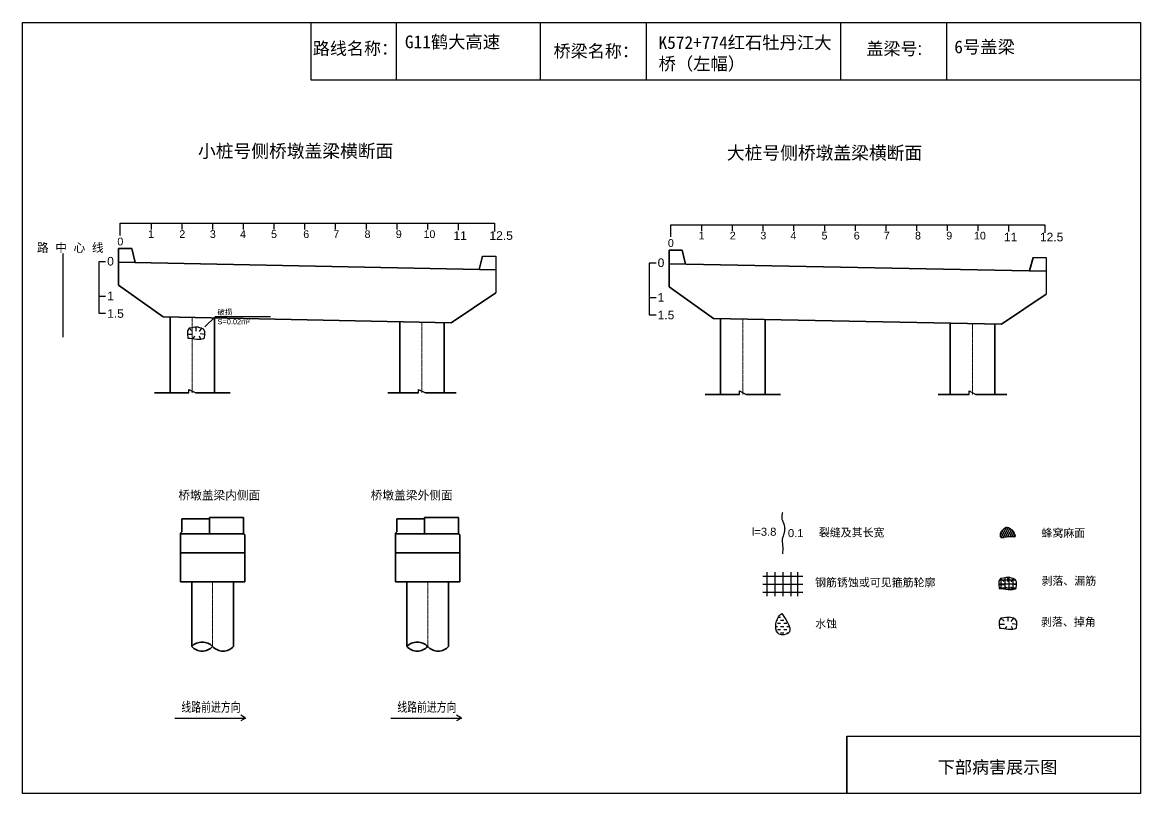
# Model space of a CAD drawing. Header units: millimetres. Extents: x 0 to 529, y -5115 to 459.
# Drawn here: x 0 to 528, y -2325 to -1961 of the extents above; entities that cross this region are included whole.
import ezdxf
from ezdxf.enums import TextEntityAlignment as Align

# ---------------------------------------------------------------- set-up
doc = ezdxf.new("R2010")
doc.units = ezdxf.units.MM
doc.linetypes.add('EBG_CENTER', pattern=[1.1, 0.8, -0.15, 0, -0.15])
doc.layers.add('Center', color=3, linetype='EBG_CENTER', lineweight=18)
doc.layers.add('中粗实线', color=4, linetype='Continuous', lineweight=35)
for name, color, linetype in [('加固措施', 7, 'Continuous'), ('图层1', 7, 'Continuous'), ('文字', 1, 'Continuous'), ('病害', 5, 'Continuous')]:
    doc.layers.add(name, color=color, linetype=linetype)
doc.styles.add('HAN', font='', dxfattribs={"width": 0.75})
doc.styles.get("Standard").update_dxf_attribs({"font": 'arial.ttf'})
doc.styles.get('HAN').set_extended_font_data('SimSun')

# ---------------------------------------------------------------- blocks, each defined once
blk = doc.blocks.new('88888')
for p, q in [((1245.415, -3599.279), (1245.261, -3599.19)), ((1243.215, -3599.279), (1245.415, -3599.279)), ((1245.415, -3599.279), (1245.261, -3599.367))]:
    blk.add_line(p, q)
at = {"layer": '文字', "color": 0, "style": 'HAN', "width": 0.75}
blk.add_text('线路前进方向', height=0.3, dxfattribs=at).set_placement((1244.335, -3599.082), align=Align.CENTER)
blk = doc.blocks.new('adfsd')
at = {"lineweight": -2, "ltscale": 0.5}
for p, q in [((1140.897, -3083.694), (1140.936, -3083.729)), ((1140.983, -3083.682), (1140.981, -3083.729)), ((1141.053, -3083.694), (1141.022, -3083.735)), ((1140.876, -3083.768), (1140.94, -3083.769)), ((1140.948, -3083.824), (1140.969, -3083.796)), ((1141.045, -3083.83), (1141.028, -3083.796)), ((1141.094, -3083.772), (1141.036, -3083.763))]:
    blk.add_line(p, q, dxfattribs=at)
blk.add_lwpolyline([(1141, -3083.682), (1140.967, -3083.682), (1140.934, -3083.69), (1140.897, -3083.694), (1140.876, -3083.727), (1140.876, -3083.768), (1140.88, -3083.818), (1140.905, -3083.818), (1140.991, -3083.83), (1141.045, -3083.83), (1141.078, -3083.822), (1141.09, -3083.814), (1141.094, -3083.772), (1141.094, -3083.735), (1141.078, -3083.707), (1141.053, -3083.694), (1141.033, -3083.69), (1141, -3083.678)], dxfattribs=at)

msp = doc.modelspace()

# ---------------------------------------------------------------- hatches: boundary and pattern name
at = {"layer": '加固措施', "lineweight": -2}
h = msp.add_hatch(dxfattribs=at)
h.set_pattern_fill('DOTS', scale=0.758413)
h.set_pattern_definition([(0, (-3123.6565, -172.2986), (0.45655767, 0.91311534), [0, -0.91311534])])
edge = h.paths.add_edge_path()
edge.add_spline(control_points=[(464.79, -2199.11), (463.66, -2199.88), (462.06, -2200.98), (461.88, -2205.06), (465.67, -2203.19), (470.82, -2204.65), (466.98, -2199.01), (464.92, -2199.1), (464.79, -2199.11)], knot_values=[0, 0, 0, 0, 5.205471, 7.397577, 12.944796, 16.169923, 23.88441, 24.400432, 24.400432, 24.400432, 24.400432], degree=3, periodic=0)
h = msp.add_hatch(dxfattribs=at)
h.set_pattern_fill('DASH', color=256, scale=0.682572)
h.set_pattern_definition([(0, (-2570.7012, -130.7287), (1.47924685, 1.47924685), [1.4792469, -1.4792469])])
edge = h.paths.add_edge_path()
edge.add_spline(control_points=[(358.78, -2239.9), (358.24, -2240.38), (355.71, -2242.62), (355.03, -2250.77), (365.19, -2249.33), (361.44, -2243.8), (358.78, -2239.9)], knot_values=[0, 0, 0, 0, 3.237042, 15.187225, 21.182779, 35.601669, 35.601669, 35.601669, 35.601669], degree=3, periodic=0)
at = {"layer": '病害', "lineweight": -2}
h = msp.add_hatch(dxfattribs=at)
h.set_pattern_fill('DOTS', color=4, scale=0.758413, style=0)
h.set_pattern_definition([(0, (-5510.1385, -512.4721), (0.45655767, 0.91311534), [0, -0.91311534])])
edge = h.paths.add_edge_path()
edge.add_spline(control_points=[(464.79, -2199.11), (463.66, -2199.88), (462.06, -2200.98), (461.88, -2205.06), (465.67, -2203.19), (470.82, -2204.65), (466.98, -2199.01), (464.92, -2199.1), (464.79, -2199.11)], knot_values=[0, 0, 0, 0, 1.041094, 1.479515, 2.588959, 3.233985, 4.776882, 4.880086, 4.880086, 4.880086, 4.880086], degree=3, periodic=0)

# ---------------------------------------------------------------- linework, layer by layer
at = {"color": 0}
for p, q in [((0, -1960.76), (528.29, -1960.76)), ((0, -2325), (0, -1960.76)), ((136.28, -1960.76), (136.28, -1987.84)), ((244.69, -1960.76), (244.69, -1987.84)), ((386.49, -1960.76), (386.49, -1987.84)), ((436.57, -1960.82), (436.57, -1987.9)), ((528.29, -1960.76), (528.29, -2325)), ((136.28, -1987.84), (528.29, -1987.84)), ((46.28, -2061.4), (46.28, -2055.6)), ((46.28, -2055.6), (60.79, -2055.6)), ((60.79, -2055.6), (60.79, -2058.5)), ((60.79, -2055.6), (75.3, -2055.6)), ((75.3, -2055.6), (89.8, -2055.6)), ((75.3, -2055.6), (75.3, -2058.5)), ((89.8, -2055.6), (104.31, -2055.6)), ((89.8, -2055.6), (89.8, -2058.5)), ((104.31, -2055.6), (118.82, -2055.6)), ((104.31, -2055.6), (104.31, -2058.5)), ((118.82, -2055.6), (133.32, -2055.6)), ((118.82, -2055.6), (118.82, -2058.5)), ((133.32, -2055.6), (147.83, -2055.6)), ((133.32, -2055.6), (133.32, -2058.5)), ((147.83, -2055.6), (162.34, -2055.6)), ((147.83, -2055.6), (147.83, -2058.5)), ((162.34, -2055.6), (176.84, -2055.6)), ((162.34, -2055.6), (162.34, -2058.5)), ((162.34, -2055.6), (173.94, -2055.6)), ((176.84, -2055.6), (191.35, -2055.6)), ((176.84, -2055.6), (176.84, -2058.5)), ((176.84, -2055.6), (179.74, -2055.6)), ((191.35, -2055.6), (205.85, -2055.6)), ((191.35, -2055.6), (191.35, -2058.5)), ((205.87, -2055.64), (205.87, -2058.89)), ((306.34, -2062.11), (306.34, -2056.3)), ((306.34, -2056.3), (320.85, -2056.3)), ((320.85, -2056.3), (320.85, -2059.2)), ((320.85, -2056.3), (335.36, -2056.3)), ((335.36, -2056.3), (349.86, -2056.3)), ((335.36, -2056.3), (335.36, -2059.2)), ((349.86, -2056.3), (364.37, -2056.3)), ((349.86, -2056.3), (349.86, -2059.2)), ((364.37, -2056.3), (378.88, -2056.3)), ((364.37, -2056.3), (364.37, -2059.2)), ((378.88, -2056.3), (393.38, -2056.3)), ((378.88, -2056.3), (378.88, -2059.2)), ((393.38, -2056.3), (407.89, -2056.3)), ((393.38, -2056.3), (393.38, -2059.2)), ((407.89, -2056.3), (422.39, -2056.3)), ((407.89, -2056.3), (407.89, -2059.2)), ((422.39, -2056.3), (436.9, -2056.3)), ((422.39, -2056.3), (422.39, -2059.2)), ((422.39, -2056.3), (434, -2056.3)), ((436.9, -2056.3), (451.41, -2056.3)), ((436.9, -2056.3), (436.9, -2059.2)), ((436.9, -2056.3), (439.8, -2056.3)), ((451.41, -2056.3), (465.91, -2056.3)), ((451.41, -2056.3), (451.41, -2059.2)), ((465.93, -2056.34), (465.93, -2059.59)), ((39.3, -2073.85), (36.06, -2073.85)), ((36.06, -2073.85), (36.06, -2098.15)), ((299.36, -2074.55), (296.12, -2074.55)), ((296.12, -2074.55), (296.12, -2098.85)), ((36.06, -2090.05), (39.3, -2090.05)), ((296.12, -2090.75), (299.36, -2090.75)), ((36.06, -2098.15), (39.3, -2098.15)), ((296.12, -2098.85), (299.36, -2098.85)), ((78.66, -2135.72), (78.66, -2134.1)), ((187.17, -2135.72), (187.17, -2134.1)), ((338.72, -2136.43), (338.72, -2134.81)), ((447.23, -2136.43), (447.23, -2134.81)), ((389.48, -2325), (389.48, -2297.92)), ((389.48, -2297.92), (528.29, -2297.92)), ((528.29, -2325), (0, -2325))]:
    msp.add_line(p, q, dxfattribs=at)
for p, q in [((205.87, -2055.64), (223.01, -2055.64)), ((223.01, -2055.64), (223.01, -2059.46)), ((465.93, -2056.34), (483.07, -2056.34)), ((483.07, -2056.34), (483.07, -2060.17)), ((217.41, -2071.13), (223.61, -2071.13)), ((223.61, -2071.13), (223.61, -2077.6)), ((477.47, -2071.83), (483.67, -2071.83)), ((483.67, -2071.83), (483.67, -2078.31)), ((223.61, -2077.6), (223.61, -2088.45)), ((483.67, -2078.31), (483.67, -2089.16)), ((78.66, -2134.1), (81.9, -2135.72)), ((187.17, -2134.1), (190.41, -2135.72)), ((338.72, -2134.81), (341.96, -2136.43)), ((447.23, -2134.81), (450.47, -2136.43))]:
    msp.add_line(p, q)
at = {"color": 1}
for p, q in [((19.16, -2069.85), (19.16, -2109.35)), ((349.74, -2222.26), (368.7, -2222.26)), ((351.64, -2220.37), (351.64, -2231.74)), ((355.43, -2220.37), (355.43, -2231.74)), ((359.22, -2220.37), (359.22, -2231.74)), ((363.01, -2220.37), (363.01, -2231.74)), ((366.26, -2220.34), (366.26, -2231.72)), ((461.75, -2224.08), (469.1, -2224.08)), ((462.28, -2223.43), (462.28, -2228.12)), ((464.18, -2223.13), (464.18, -2228.37)), ((466.07, -2223.13), (466.07, -2228.59)), ((467.97, -2223.43), (467.97, -2228.54)), ((349.74, -2226.06), (368.7, -2226.06)), ((461.36, -2225.97), (469.63, -2225.97)), ((461.5, -2227.87), (469.48, -2227.87)), ((349.74, -2229.85), (368.7, -2229.85))]:
    msp.add_line(p, q, dxfattribs=at)
at = {"color": 0}
msp.add_lwpolyline([(0, -1960.76), (528.29, -1960.76), (528.29, -2325), (0, -2325)], dxfattribs=at)
at = {"color": 7}
msp.add_lwpolyline([(86.18, -2104.6), (91.18, -2099.6), (117.18, -2099.6)], dxfattribs=at)
at = {"lineweight": -2}
msp.add_open_spline([(464.79, -2199.11), (463.66, -2199.88), (462.06, -2200.98), (461.88, -2205.06), (465.67, -2203.19), (470.82, -2204.65), (466.98, -2199.01), (464.92, -2199.1), (464.79, -2199.11)], degree=3, knots=[0, 0, 0, 0, 3.947899, 5.610421, 9.817506, 12.263485, 18.114255, 18.505612, 18.505612, 18.505612, 18.505612], dxfattribs=at)
at = {"layer": 'Center', "color": 1}
for p, q in [((80.28, -2100.16), (80.28, -2135.72)), ((188.79, -2102.33), (188.79, -2135.72)), ((340.34, -2100.87), (340.34, -2136.43)), ((448.85, -2103.04), (448.85, -2136.43)), ((89.87, -2224.99), (89.87, -2255.55)), ((191.5, -2224.99), (191.5, -2255.55))]:
    msp.add_line(p, q, dxfattribs=at)
at = {"layer": '中粗实线', "color": 0}
for p, q in [((45.46, -2074.04), (45.46, -2067.56)), ((45.46, -2067.56), (51.66, -2067.56)), ((51.66, -2067.56), (53.28, -2074.2)), ((305.52, -2074.74), (305.52, -2068.26)), ((305.52, -2068.26), (311.72, -2068.26)), ((311.72, -2068.26), (313.34, -2074.9)), ((45.46, -2074.04), (45.46, -2084.89)), ((223.61, -2077.6), (45.46, -2074.04)), ((217.41, -2071.13), (215.79, -2077.45)), ((305.52, -2074.74), (305.52, -2085.59)), ((483.67, -2078.31), (305.52, -2074.74)), ((477.47, -2071.83), (475.85, -2078.15)), ((45.46, -2084.89), (66.51, -2099.89)), ((305.52, -2085.59), (326.57, -2100.59)), ((202.55, -2102.61), (223.61, -2088.45)), ((462.61, -2103.31), (483.67, -2089.16)), ((202.55, -2102.61), (66.51, -2099.89)), ((69.75, -2099.95), (69.75, -2135.72)), ((90.81, -2100.37), (90.81, -2135.72)), ((178.26, -2102.12), (178.26, -2135.72)), ((199.32, -2102.54), (199.32, -2135.72)), ((462.61, -2103.31), (326.57, -2100.59)), ((329.81, -2100.65), (329.81, -2136.43)), ((350.87, -2101.08), (350.87, -2136.43)), ((438.32, -2102.82), (438.32, -2136.43)), ((459.38, -2103.25), (459.38, -2136.43)), ((78.66, -2135.72), (62.47, -2135.72)), ((98.1, -2135.72), (81.9, -2135.72)), ((187.17, -2135.72), (172.59, -2135.72)), ((204.98, -2135.72), (190.41, -2135.72)), ((338.72, -2136.43), (322.52, -2136.43)), ((358.15, -2136.43), (341.96, -2136.43)), ((447.23, -2136.43), (432.65, -2136.43)), ((465.04, -2136.43), (450.47, -2136.43)), ((75.31, -2195.26), (88.35, -2195.26)), ((75.31, -2195.26), (75.31, -2201.33)), ((88.35, -2194.66), (104.43, -2194.66)), ((88.35, -2194.66), (88.35, -2202.24)), ((104.43, -2194.66), (104.43, -2202.24)), ((176.93, -2195.26), (189.98, -2195.26)), ((176.93, -2195.26), (176.93, -2201.33)), ((189.98, -2194.66), (206.06, -2194.66)), ((189.98, -2194.66), (189.98, -2202.24)), ((206.06, -2194.66), (206.06, -2202.24)), ((75.31, -2201.33), (74.7, -2201.94)), ((74.7, -2224.99), (74.7, -2201.94)), ((74.7, -2202.24), (104.43, -2202.24)), ((104.43, -2202.24), (105.04, -2202.85)), ((105.04, -2224.99), (105.04, -2202.85)), ((176.93, -2201.33), (176.33, -2201.94)), ((176.33, -2224.99), (176.33, -2201.94)), ((176.33, -2202.24), (206.06, -2202.24)), ((206.06, -2202.24), (206.66, -2202.85)), ((206.66, -2224.99), (206.66, -2202.85)), ((74.7, -2211.34), (105.04, -2211.34)), ((176.33, -2211.34), (206.66, -2211.34)), ((74.7, -2224.99), (105.04, -2224.99)), ((80.01, -2224.99), (80.01, -2255.55)), ((99.73, -2224.99), (99.73, -2255.55)), ((176.33, -2224.99), (206.66, -2224.99)), ((181.64, -2224.99), (181.64, -2255.55)), ((201.36, -2224.99), (201.36, -2255.55))]:
    msp.add_line(p, q, dxfattribs=at)
for centre, start, end in [((84.94, -2260.22), 43.4434, 136.5566), ((84.94, -2250.89), 223.4434, 316.5566), ((94.8, -2250.89), 223.4434, 316.5566), ((186.57, -2260.22), 43.4434, 136.5566), ((186.57, -2250.89), 223.4434, 316.5566), ((196.43, -2250.89), 223.4434, 316.5566)]:
    msp.add_arc(centre, 6.79, start, end, dxfattribs=at)
at = {"layer": '加固措施', "lineweight": -2}
msp.add_open_spline([(358.78, -2239.9), (358.24, -2240.38), (355.71, -2242.62), (355.03, -2250.77), (365.19, -2249.33), (361.44, -2243.8), (358.78, -2239.9)], degree=3, knots=[0, 0, 0, 0, 2.209514, 10.366374, 14.458772, 24.300702, 24.300702, 24.300702, 24.300702], dxfattribs=at)
at = {"layer": '图层1', "lineweight": -2}
msp.add_open_spline([(359.05, -2192.23), (359.01, -2192.46), (358.97, -2192.7), (358.85, -2193.39), (358.8, -2193.83), (358.77, -2194.45), (358.77, -2194.65), (358.79, -2194.96), (358.81, -2195.08), (358.85, -2195.31), (358.87, -2195.42), (358.98, -2195.84), (359.1, -2196.16), (359.37, -2196.86), (359.52, -2197.25), (359.82, -2198.07), (359.96, -2198.52), (360.1, -2199.29), (360.13, -2199.59), (360.14, -2200.19), (360.12, -2200.48), (360.04, -2201.03), (359.99, -2201.29), (359.86, -2201.8), (359.79, -2202.04), (359.6, -2202.65), (359.48, -2203), (359.26, -2203.66), (359.17, -2203.97), (359.07, -2204.39), (359.04, -2204.52), (359, -2204.75), (358.99, -2204.86), (358.97, -2205.08), (358.97, -2205.19), (358.96, -2205.6), (358.97, -2205.92), (359.03, -2206.61), (359.07, -2206.97), (359.13, -2207.61), (359.16, -2207.88), (359.19, -2208.38), (359.2, -2208.61), (359.21, -2209.07), (359.21, -2209.29), (359.2, -2209.96), (359.18, -2210.4), (359.13, -2211.16), (359.1, -2211.48), (359.07, -2211.8)], degree=3, knots=[0, 0, 0, 0, 0.93103, 0.93103, 2.904338, 2.904338, 3.933552, 3.933552, 4.598026, 4.598026, 5.2625, 5.2625, 6.799065, 6.799065, 8.335629, 8.335629, 9.872194, 9.872194, 10.744529, 10.744529, 11.616864, 11.616864, 12.4892, 12.4892, 13.361535, 13.361535, 14.755665, 14.755665, 16.149795, 16.149795, 16.835641, 16.835641, 17.410365, 17.410365, 17.98509, 17.98509, 19.45733, 19.45733, 20.929571, 20.929571, 21.910052, 21.910052, 22.722819, 22.722819, 23.535585, 23.535585, 25.161117, 25.161117, 26.428502, 26.428502, 26.428502, 26.428502], dxfattribs=at)
at = {"layer": '病害', "color": 5}
for p, q in [((136.28, -1960.76), (136.28, -1987.84)), ((244.69, -1960.76), (244.69, -1987.84)), ((386.49, -1960.76), (386.49, -1987.84)), ((528.29, -1960.76), (528.29, -1987.84)), ((136.28, -1987.84), (385.94, -1987.84)), ((385.94, -1987.84), (528.29, -1987.84)), ((389.48, -2297.92), (528.29, -2297.92)), ((389.48, -2297.92), (389.48, -2325)), ((528.29, -2297.92), (528.29, -2325))]:
    msp.add_line(p, q, dxfattribs=at)
at = {"layer": '病害', "color": 0}
for p, q in [((176.54, -1960.76), (176.54, -1987.84)), ((294.76, -1960.76), (294.76, -1987.84))]:
    msp.add_line(p, q, dxfattribs=at)

# ---------------------------------------------------------------- block references
for name, p, xscale, yscale, zscale in [('adfsd', (-42704.86, 113533.32), 37.5, 37.5, 25), ('adfsd', (-42704.86, 113533.32), 37.5, 37.5, 25), ('adfsd', (-42801.42, 114712.3), 37.92066608813975, 37.92066608813975, 37.92066608813975), ('adfsd', (-42801.27, 114693.53), 37.92066608813975, 37.92066608813975, 37.92066608813975), ('88888', (-18785.32, 52305.47), 15.16826643525591, 15.16826643525591, 15.16826643525591), ('88888', (-18683.32, 52305.47), 15.16826643525591, 15.16826643525591, 15.16826643525591)]:
    msp.add_blockref(name, p, dxfattribs=dict(xscale=xscale, yscale=yscale, zscale=zscale))

# ---------------------------------------------------------------- texts
for s, height, p in [('1', 3.63, (59.38, -2062.55)), ('2', 3.63, (74.14, -2062.55)), ('3', 3.63, (88.58, -2062.55)), ('4', 3.63, (102.82, -2062.55)), ('5', 3.63, (117.48, -2062.59)), ('6', 3.63, (132.7, -2062.59)), ('7', 3.63, (146.89, -2062.59)), ('8', 3.63, (161.64, -2062.59)), ('9', 3.63, (176.42, -2062.59)), ('10', 3.627, (189.49, -2062.59)), ('11', 4.071, (203.64, -2063.48)), ('12.5', 4.071, (220.65, -2063.48)), ('1', 3.63, (319.44, -2063.25)), ('2', 3.63, (334.2, -2063.25)), ('3', 3.63, (348.64, -2063.25)), ('4', 3.63, (362.88, -2063.25)), ('5', 3.63, (377.54, -2063.29)), ('6', 3.63, (392.76, -2063.29)), ('7', 3.63, (406.94, -2063.29)), ('8', 3.63, (421.7, -2063.29)), ('9', 3.63, (436.48, -2063.29)), ('10', 3.627, (449.55, -2063.29)), ('11', 4.071, (463.7, -2064.18)), ('12.5', 4.071, (480.71, -2064.18)), ('路  中  心  线', 4.049, (6.85, -2069.19)), ('0', 3.63, (44.88, -2066.07)), ('0', 3.63, (304.94, -2066.78)), ('0', 4.05, (40.07, -2075.59)), ('0', 4.05, (300.13, -2076.29)), ('1', 4.05, (40.07, -2091.97)), ('1', 4.05, (300.13, -2092.67)), ('1.5', 4.049, (40.07, -2100.29)), ('1.5', 4.049, (300.13, -2100.99))]:
    msp.add_text(s, height=height).set_placement(p)
at = {"color": 7}
for s, p in [('破损', (92.18, -2098.85)), ('S=0.02m²', (92.18, -2103.35))]:
    msp.add_text(s, height=2.5, dxfattribs=at).set_placement(p)
at = {"char_height": 6, "attachment_point": 1}
for s, insert, width in [('{\\fSimSun|b0|i0|c134|p2;G11鹤大高速}', (180.72, -1966.94), 63.9701), ('{\\fSimSun|b0|i0|c134|p2;K572+774红石牡丹江大桥（左幅）}', (300.54, -1967.28), 85.4006), ('{\\fSimSun|b0|i0|c134|p2;6号盖梁}', (440.26, -1969.34), 87.6885)]:
    msp.add_mtext(s, dxfattribs=dict(at, insert=insert, width=width))
at = {"layer": '图层1'}
for s, p in [('路线名称：', (137.2, -1976.04)), ('桥梁名称：', (250.96, -1977.28)), ('盖梁号:', (398.73, -1976.13)), ('下部病害展示图', (432.51, -2315.46))]:
    msp.add_text(s, height=5.909, dxfattribs=at).set_placement(p)
at = {"layer": '图层1', "attachment_point": 1}
for s, insert, char_height in [('l=3.8', (344.59, -2199.43), 3.792), ('0.1', (361.66, -2200.06), 3.792), ('裂缝及其长宽', (376.26, -2199.79), 3.792), ('蜂窝麻面', (481.44, -2200.02), 3.792), ('钢筋锈蚀或可见箍筋轮廓', (374.48, -2223.39), 3.7921), ('剥落、漏筋', (481.44, -2222.64), 3.792), ('水蚀', (374.55, -2242.88), 3.792), ('剥落、掉角', (481.21, -2242.01), 3.792)]:
    msp.add_mtext(s, dxfattribs=dict(at, insert=insert, char_height=char_height))
at = {"layer": '文字', "color": 0}
for s, height, p in [('小桩号侧桥墩盖梁横断面', 6.1502, (82.97, -2024.59)), ('大桩号侧桥墩盖梁横断面', 6.1502, (332.81, -2025.47)), ('桥墩盖梁内侧面', 4.054, (73.7, -2186.12)), ('桥墩盖梁外侧面', 4.054, (164.57, -2186.12))]:
    msp.add_text(s, height=height, dxfattribs=at).set_placement(p)

doc.saveas('drawing.dxf')
